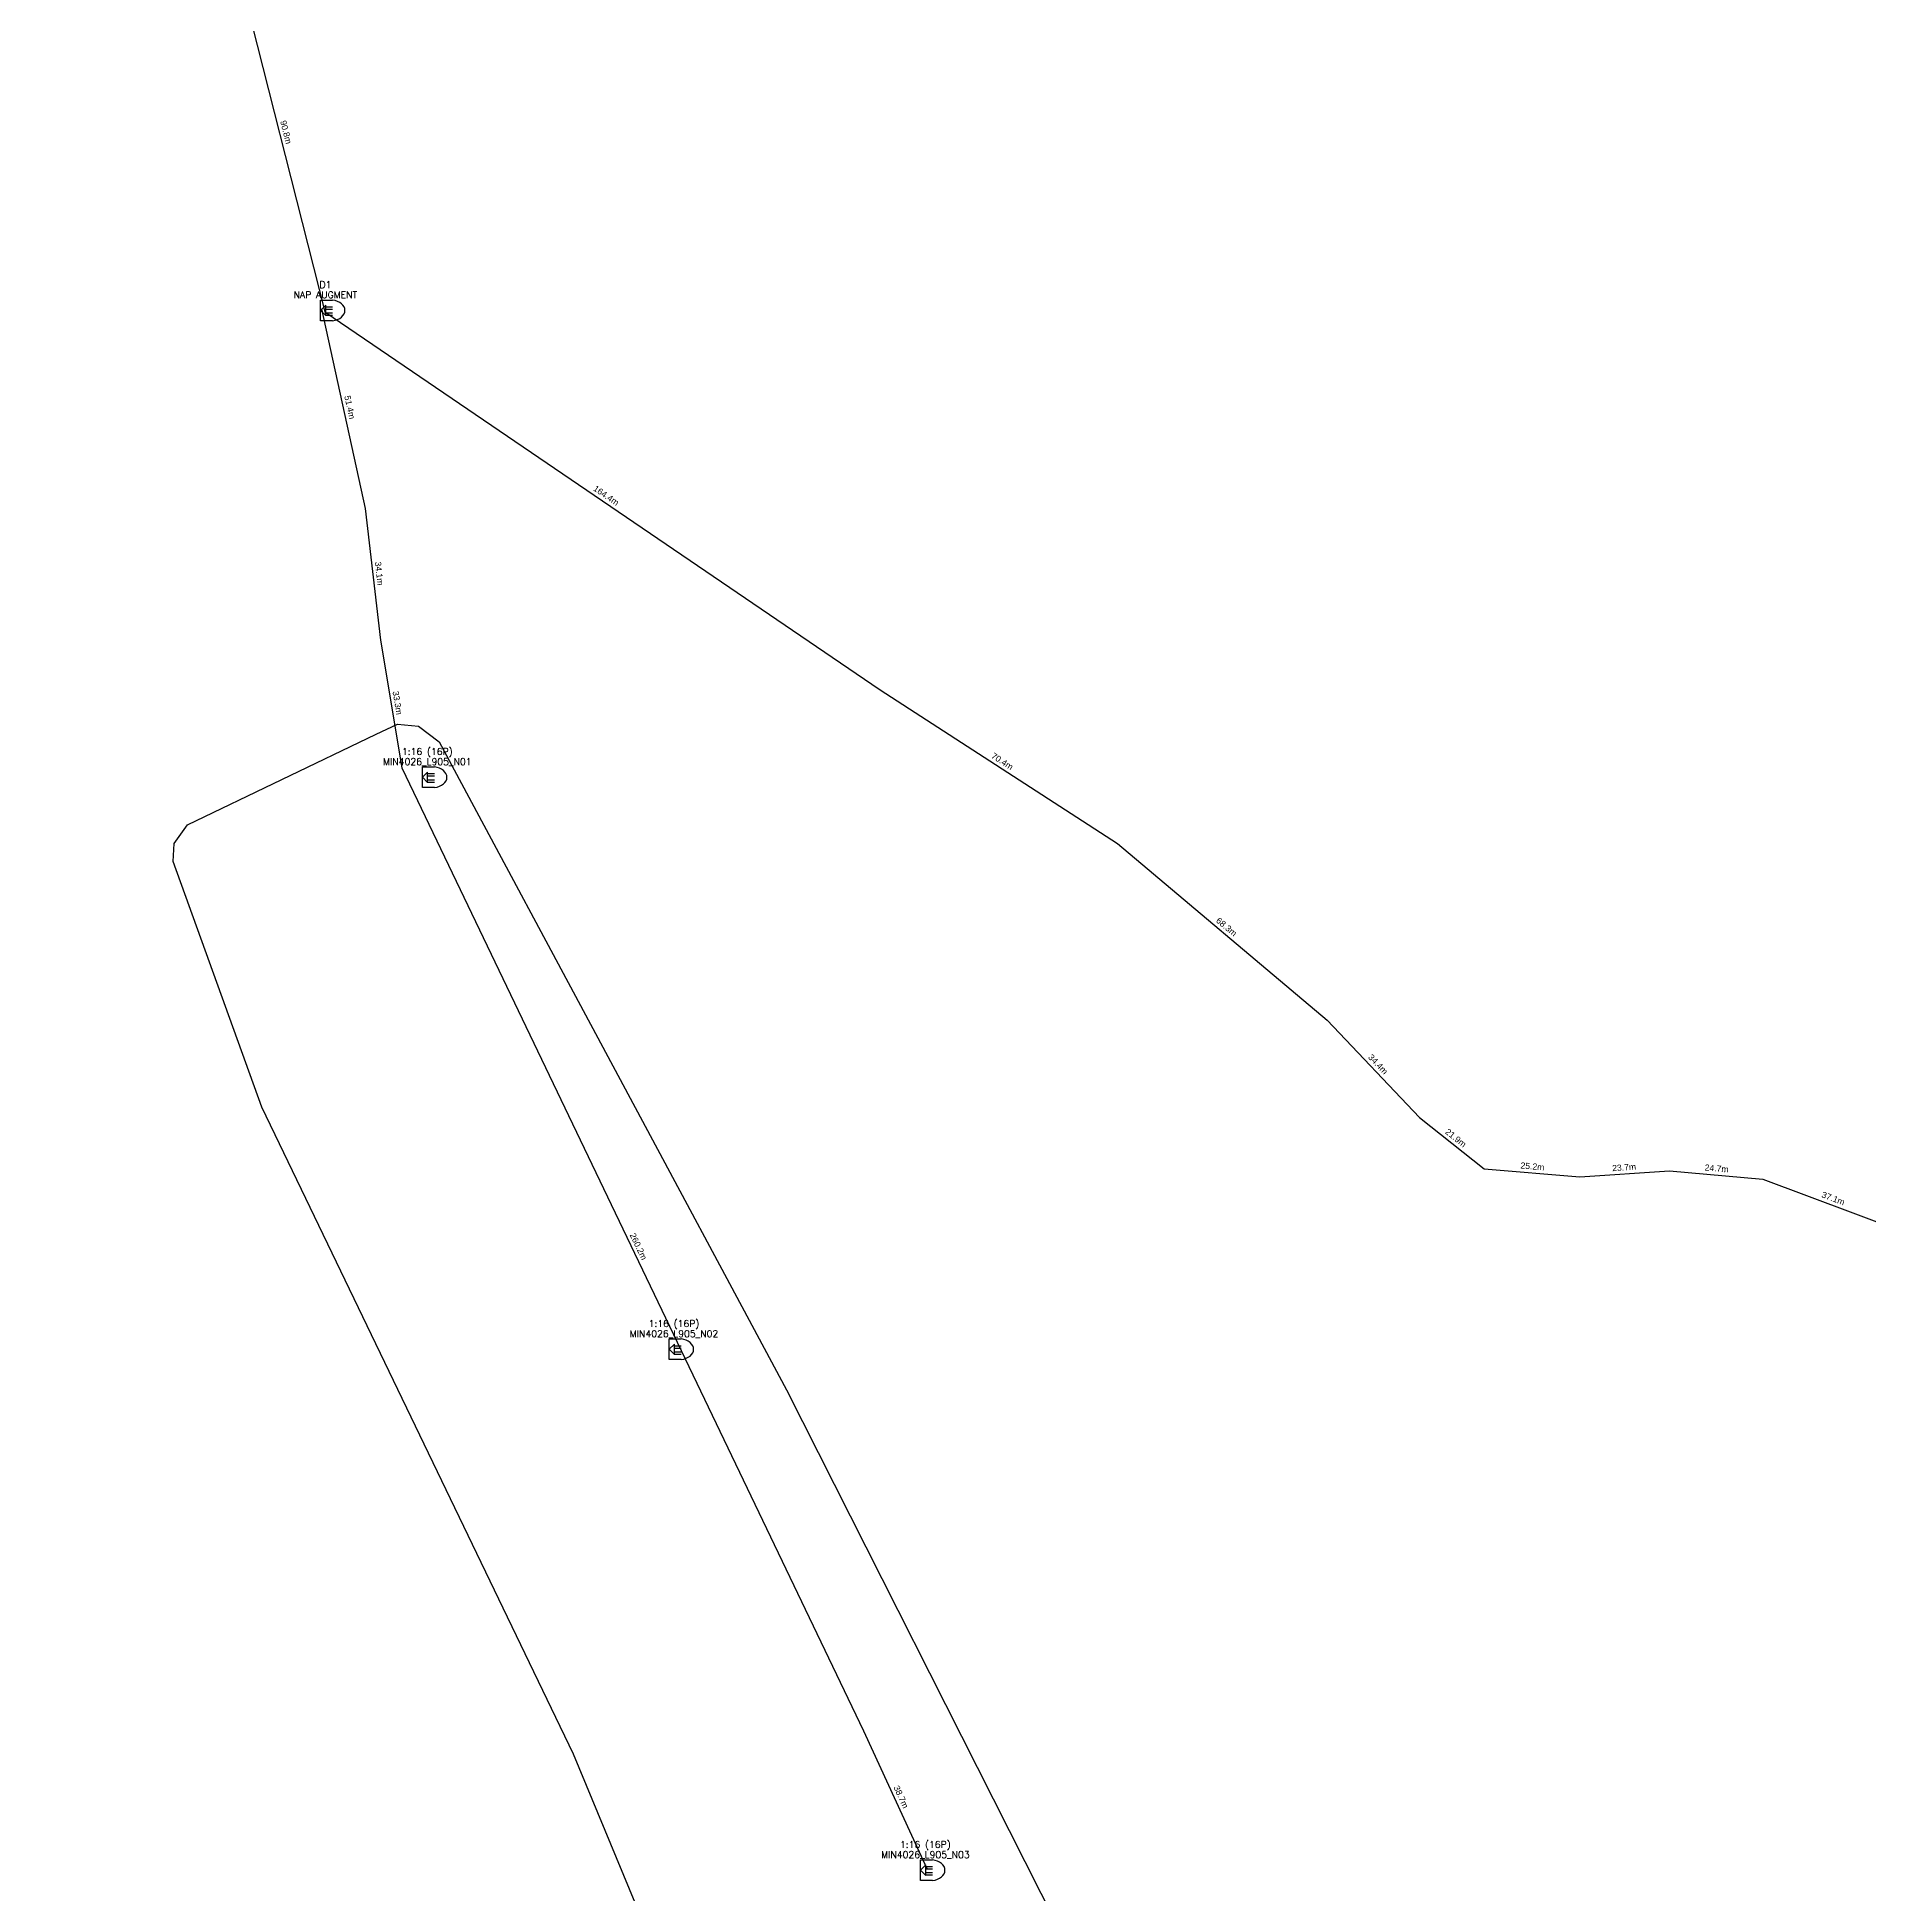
# Model space of a CAD drawing. Header units: metres. Extents: x 14035133 to 14038958, y 865282 to 868054.
# Drawn here: x 14037105.8 to 14037552.6, y 865559.8 to 866012.7 of the extents above; entities that cross this region are included whole.
import ezdxf
from ezdxf.enums import TextEntityAlignment as Align

# ---------------------------------------------------------------- set-up
doc = ezdxf.new("R2010")
doc.units = ezdxf.units.M
doc.header["$MEASUREMENT"] = 0
for name, color, linetype in [('CLUSTER_BOUNDARIES', 8, 'CONTINUOUS'), ('FEEDER_CABLES', 6, 'CONTINUOUS'), ('NAP_DUMMY', 6, 'CONTINUOUS'), ('NEW NAP', 1, 'CONTINUOUS'), ('p-mh', 1, 'CONTINUOUS'), ('SPAN', 7, 'CONTINUOUS')]:
    doc.layers.add(name, color=color, linetype=linetype)
doc.styles.add('SIMPLEX', font='simplex.shx')
doc.styles.get("Standard").update_dxf_attribs({"font": 'arial.ttf'})

# ---------------------------------------------------------------- blocks, each defined once
blk = doc.blocks.new('GLOBE NAP PROPOSED')
at = {"layer": 'NEW NAP', "color": 1}
for p, q in [((-1.2728, 2.5133), (1.6758, 2.5133)), ((-1.2728, -2.5133), (-1.2728, 2.5133)), ((1.6758, -2.5133), (-1.2728, -2.5133))]:
    blk.add_line(p, q, dxfattribs=at)
blk.add_lwpolyline([(-1.2728, 0), (0, -1.2728), (0, 1.2728), (-1.2728, 0)], close=True, dxfattribs=at)
for points in [[(0, 0.885), (1.6758, 0.885)], [(0, 0.3137), (1.6758, 0.3137)], [(0, -0.5948), (1.6758, -0.5948)], [(0, -1.1661), (1.6758, -1.1661)]]:
    blk.add_lwpolyline(points, dxfattribs=at)
blk.add_ellipse((0.9981, 0), major_axis=(3.7034, 0), ratio=0.6903, start_param=4.8964, end_param=7.67, dxfattribs=at)
at = {"layer": 'p-mh', "color": 1, "style": 'SIMPLEX'}
for tag, p in [('MHTYPE', (-0.0713, 2.4748)), ('MHNO', (-0.0713, 4.9495))]:
    blk.add_attdef(tag, text='', height=1.65, dxfattribs=at).set_placement(p, align=Align.BOTTOM_CENTER)
blk = doc.blocks.new('Dummy NAP')
at = {"layer": 'NEW NAP', "color": 1}
for p, q in [((-1.2728, 2.5133), (1.6758, 2.5133)), ((-1.2728, -2.5133), (-1.2728, 2.5133)), ((1.6758, -2.5133), (-1.2728, -2.5133))]:
    blk.add_line(p, q, dxfattribs=at)
blk.add_lwpolyline([(-1.2728, 0), (0, -1.2728), (0, 1.2728), (-1.2728, 0)], close=True, dxfattribs=at)
for points in [[(0, 0.885), (1.6758, 0.885)], [(0, 0.3137), (1.6758, 0.3137)], [(0, -0.5948), (1.6758, -0.5948)], [(0, -1.1661), (1.6758, -1.1661)]]:
    blk.add_lwpolyline(points, dxfattribs=at)
blk.add_ellipse((0.9981, 0), major_axis=(3.7034, 0), ratio=0.6903, start_param=4.8964, end_param=7.67, dxfattribs=at)
at = {"layer": 'p-mh', "color": 1, "style": 'SIMPLEX'}
for tag, p in [('MHTYPE', (-0.0713, 2.4748)), ('MHNO', (-0.0713, 4.9495))]:
    blk.add_attdef(tag, text='', height=1.65, dxfattribs=at).set_placement(p, align=Align.BOTTOM_CENTER)

msp = doc.modelspace()

# ---------------------------------------------------------------- linework, layer by layer
at = {"layer": 'CLUSTER_BOUNDARIES'}
msp.add_lwpolyline([(14037382.49, 865287.34), (14037278.94, 865492.09), (14037236.55, 865594.1), (14037160.61, 865751.88), (14037139.02, 865811.73), (14037139.2, 865816.18), (14037142.49, 865820.66), (14037188.48, 865842.83), (14037193.67, 865845.21), (14037198.79, 865844.73), (14037203.83, 865840.92), (14037288.51, 865682.95), (14037462.9, 865337.84), (14037464.01, 865332.69), (14037462.97, 865328.31), (14037461.31, 865325.4), (14037399.42, 865283.58), (14037395.85, 865282.22), (14037391.97, 865282.22), (14037387.76, 865284.26), (14037382.49, 865287.34)], close=True, dxfattribs=at)
at = {"layer": 'FEEDER_CABLES'}
for points in [[(14037105.82, 866135.71), (14037138.73, 866078.97), (14037153.93, 866032.59), (14037175.97, 865945.75), (14037311.32, 865853.57), (14037369.19, 865816.1), (14037420.31, 865773.09), (14037442.82, 865749.37), (14037458.56, 865736.84), (14037481.89, 865734.84), (14037503.73, 865736.34), (14037526.54, 865734.34), (14037559.72, 865721.89), (14037601.14, 865719.41), (14037654.76, 865730.85), (14037717.25, 865744.4), (14037749.93, 865744.89), (14037793.18, 865725.86), (14037920.69, 865654.5), (14037958.38, 865640.62), (14037995.88, 865596.85), (14037992.03, 865499.48), (14037903.69, 865461.41)], [(14037175.17, 865946.46), (14037185.79, 865897.84), (14037189.49, 865865.73), (14037194.72, 865834.61), (14037307.24, 865599.81), (14037322.75, 865566.25)]]:
    msp.add_lwpolyline(points, dxfattribs=at)

# ---------------------------------------------------------------- block references
at = {"layer": 'NAP_DUMMY', "color": 6}
msp.add_blockref('Dummy NAP', (14037176.17, 865946.11), dxfattribs=at).add_auto_attribs({'MHTYPE': 'NAP AUGMENT', 'MHNO': 'D1'})
at = {"layer": 'NEW NAP', "color": 1}
for p, values in [((14037201.02, 865832.29), {'MHTYPE': 'MIN4026_L905_N01', 'MHNO': '1:16 (16P)'}), ((14037261.16, 865692.83), {'MHTYPE': 'MIN4026_L905_N02', 'MHNO': '1:16 (16P)'}), ((14037322.44, 865565.84), {'MHTYPE': 'MIN4026_L905_N03', 'MHNO': '1:16 (16P)'})]:
    msp.add_blockref('GLOBE NAP PROPOSED', p, dxfattribs=at).add_auto_attribs(values)

# ---------------------------------------------------------------- texts
at = {"layer": 'SPAN', "color": 7}
for s, rotation, p in [('90.8m', 284.24, (14037166.5, 865989.56)), ('51.4m', 282.32, (14037182.05, 865922.49)), ('164.4m', 325.74, (14037244.55, 865900.98)), ('34.1m', 276.56, (14037189.23, 865881.97)), ('33.3m', 279.54, (14037193.68, 865850.43)), ('70.4m', 327.08, (14037341.12, 865836.18)), ('68.3m', 319.93, (14037395.78, 865795.82)), ('34.4m', 313.49, (14037432.73, 865762.33)), ('21.9m', 321.48, (14037451.68, 865744.35)), ('25.2m', 355.11, (14037470.36, 865737.43)), ('23.7m', 3.93, (14037492.7, 865737.19)), ('24.7m', 354.99, (14037515.27, 865736.93)), ('37.1m', 339.44, (14037543.69, 865729.62)), ('260.2m', 295.6, (14037252.42, 865717.9)), ('38.7m', 294.81, (14037316.45, 865583.71))]:
    msp.add_text(s, height=1.5, rotation=rotation, dxfattribs=at).set_placement(p, align=Align.MIDDLE_CENTER)

doc.saveas('drawing.dxf')
